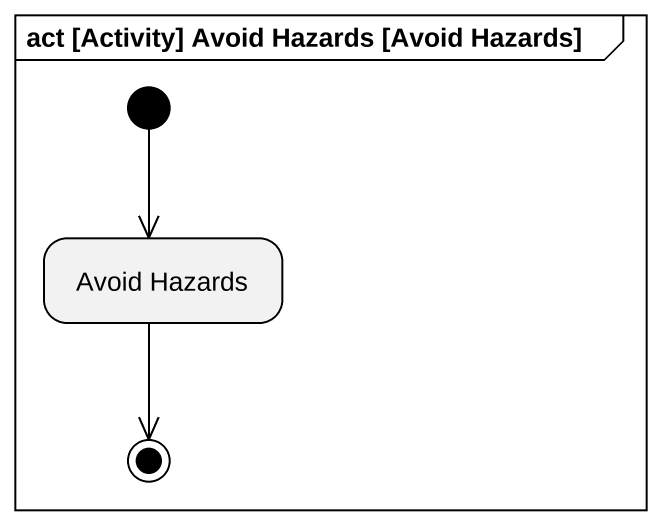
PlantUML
@startuml
mainframe act [Activity] Avoid Hazards [Avoid Hazards]
hide empty description
state "Avoid Hazards" as Avoid_Hazards
[*] --> Avoid_Hazards
Avoid_Hazards --> [*]
@enduml
